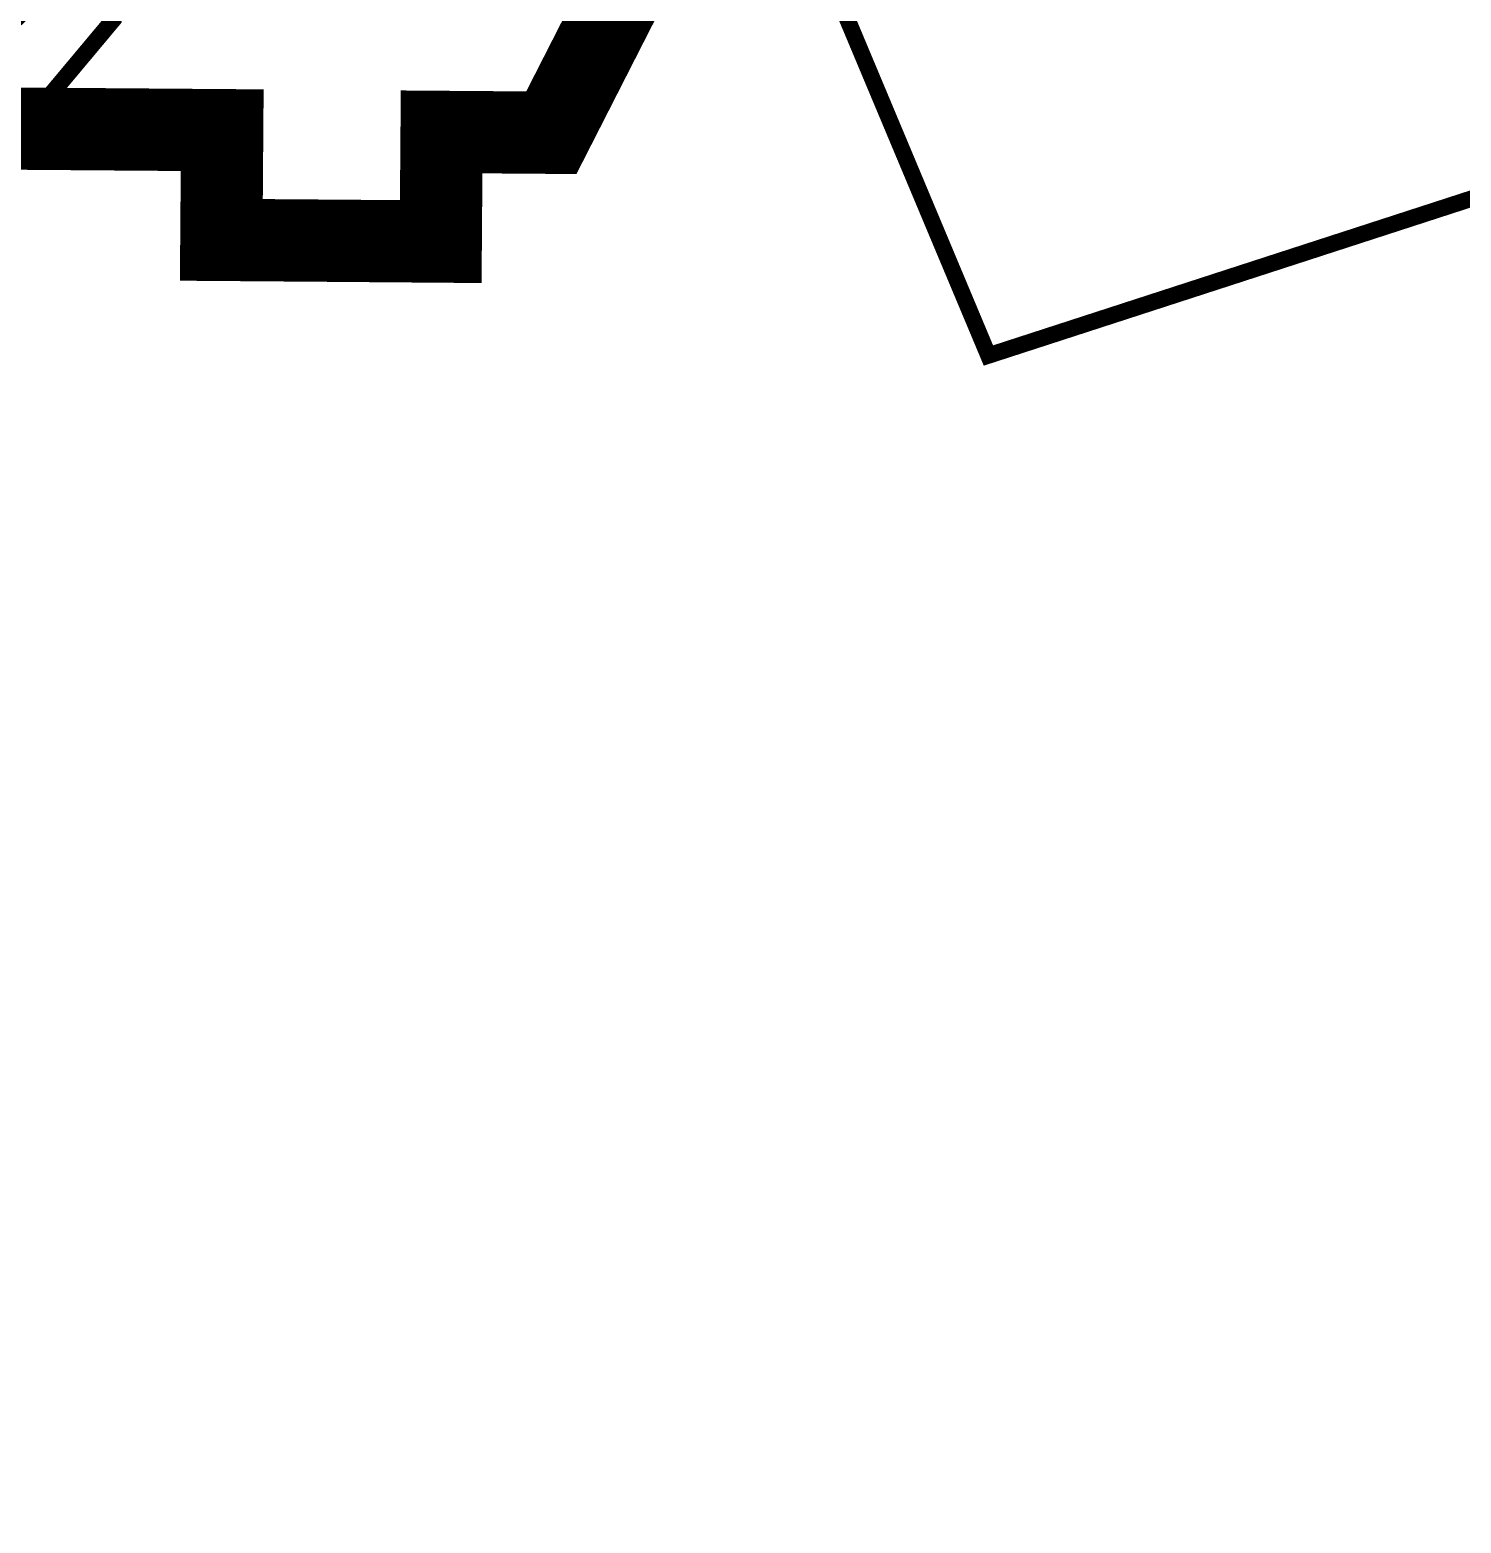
# Model space of a CAD drawing. Header units: metres. Extents: x 326467 to 340077, y 1811030 to 1824953.
# Drawn here: x 329379.9 to 329432.6, y 1812633.8 to 1812688.9 of the extents above; entities that cross this region are included whole.
import ezdxf

# ---------------------------------------------------------------- set-up
doc = ezdxf.new("R2010")
doc.units = ezdxf.units.M
doc.header["$MEASUREMENT"] = 0
for name, color, linetype in [('CRZ LINE FOR RIVER OR CREEK', 84, 'Continuous'), ('HAZARDS LINE', 1, 'Continuous'), ('NDZ-200M FROM CRZ', 30, 'Continuous'), ('SURVEY PLOT BOUNDARY', 35, 'Continuous')]:
    doc.layers.add(name, color=color, linetype=linetype)

# ---------------------------------------------------------------- blocks, each defined once
blk = doc.blocks.new('16')
at = {"layer": 'CRZ LINE FOR RIVER OR CREEK', "ltscale": 0.1, "const_width": 3.032, "flags": 128}
blk.add_lwpolyline([(328500.104, 1812715.848), (328586.46, 1812675.187), (328687.365, 1812654.192), (328814.794, 1812626.294), (328896.979, 1812575.751), (329009.823, 1812530.404), (329088.604, 1812523.731), (329177.647, 1812537.196), (329273.318, 1812592.835), (329399.301, 1812709.348), (329470.471, 1812762.272), (329556.37, 1812894.128)], dxfattribs=at)
at = {"layer": 'HAZARDS LINE', "lineweight": 18, "const_width": 3.032}
blk.add_lwpolyline([(329374.859, 1812685.276), (329378.902, 1812685.245), (329382.944, 1812685.214), (329386.986, 1812685.183), (329386.955, 1812681.14), (329390.998, 1812681.109), (329395.04, 1812681.077), (329395.071, 1812685.12), (329399.114, 1812685.089), (329403.219, 1812693.144)], dxfattribs=at)
at = {"layer": 'NDZ-200M FROM CRZ', "const_width": 3.032, "flags": 128}
blk.add_lwpolyline([(328500.104, 1812715.848), (328586.46, 1812675.187), (328687.365, 1812654.192), (328814.794, 1812626.294), (328896.979, 1812575.751), (329009.823, 1812530.404), (329088.604, 1812523.731), (329177.647, 1812537.196), (329273.318, 1812592.835), (329399.301, 1812709.348), (329470.471, 1812762.272), (329553.749, 1812890.105), (329595.21, 1812950.435), (329612.003, 1813031.171), (329648.947, 1813103.666), (329700.375, 1813170.313), (329708.446, 1813180.771), (329759.028, 1813224.116), (329775.573, 1813272.508), (329790.454, 1813367.411), (329809.16, 1813433.981)], dxfattribs=at)
at = {"layer": 'SURVEY PLOT BOUNDARY', "lineweight": 18, "const_width": 0.606}
blk.add_lwpolyline([(329525.864, 1812870.104), (329484.847, 1812793.597), (329403.312, 1812705.273), (329383.069, 1812701.386), (329382.975, 1812689.257), (329325.851, 1812620.962), (329301.471, 1812604.976), (329285.177, 1812588.929), (329260.797, 1812572.944), (329224.197, 1812544.923), (329191.764, 1812533.043), (329135.139, 1812529.437), (329082.525, 1812521.756), (328901.146, 1812591.892)], dxfattribs=at)
for points in [[(329610.443, 1812829.018), (329606.214, 1812804.791), (329618.123, 1812776.395), (329601.579, 1812728.003), (329605.527, 1812715.843), (329593.4, 1812715.937), (329589.326, 1812711.925), (329573.063, 1812699.92), (329560.717, 1812671.712), (329532.327, 1812659.801), (329524.398, 1812680.079), (329520.543, 1812704.369), (329528.69, 1812712.393), (329516.75, 1812736.745), (329480.181, 1812712.767), (329464.042, 1812716.935), (329447.779, 1812704.93), (329451.697, 1812688.727), (329415.221, 1812676.878), (329403.312, 1812705.273), (329484.847, 1812793.597), (329525.864, 1812870.104), (329562.184, 1812861.737), (329586.22, 1812833.248)], [(329528.69, 1812712.393), (329520.543, 1812704.369), (329524.398, 1812680.079), (329442.957, 1812603.885), (329418.671, 1812600.029), (329398.334, 1812584.012), (329329.238, 1812536.026), (329308.901, 1812520.009), (329284.74, 1812532.326), (329260.797, 1812572.944), (329285.177, 1812588.929), (329301.471, 1812604.976), (329325.851, 1812620.962), (329382.975, 1812689.257), (329383.069, 1812701.386), (329403.312, 1812705.273), (329415.221, 1812676.878), (329451.697, 1812688.727), (329447.779, 1812704.93), (329464.042, 1812716.935), (329480.181, 1812712.767), (329516.75, 1812736.745)]]:
    blk.add_lwpolyline(points, close=True, dxfattribs=at)

msp = doc.modelspace()

# ---------------------------------------------------------------- block references
msp.add_blockref('16', (0, 0))

doc.saveas('drawing.dxf')
